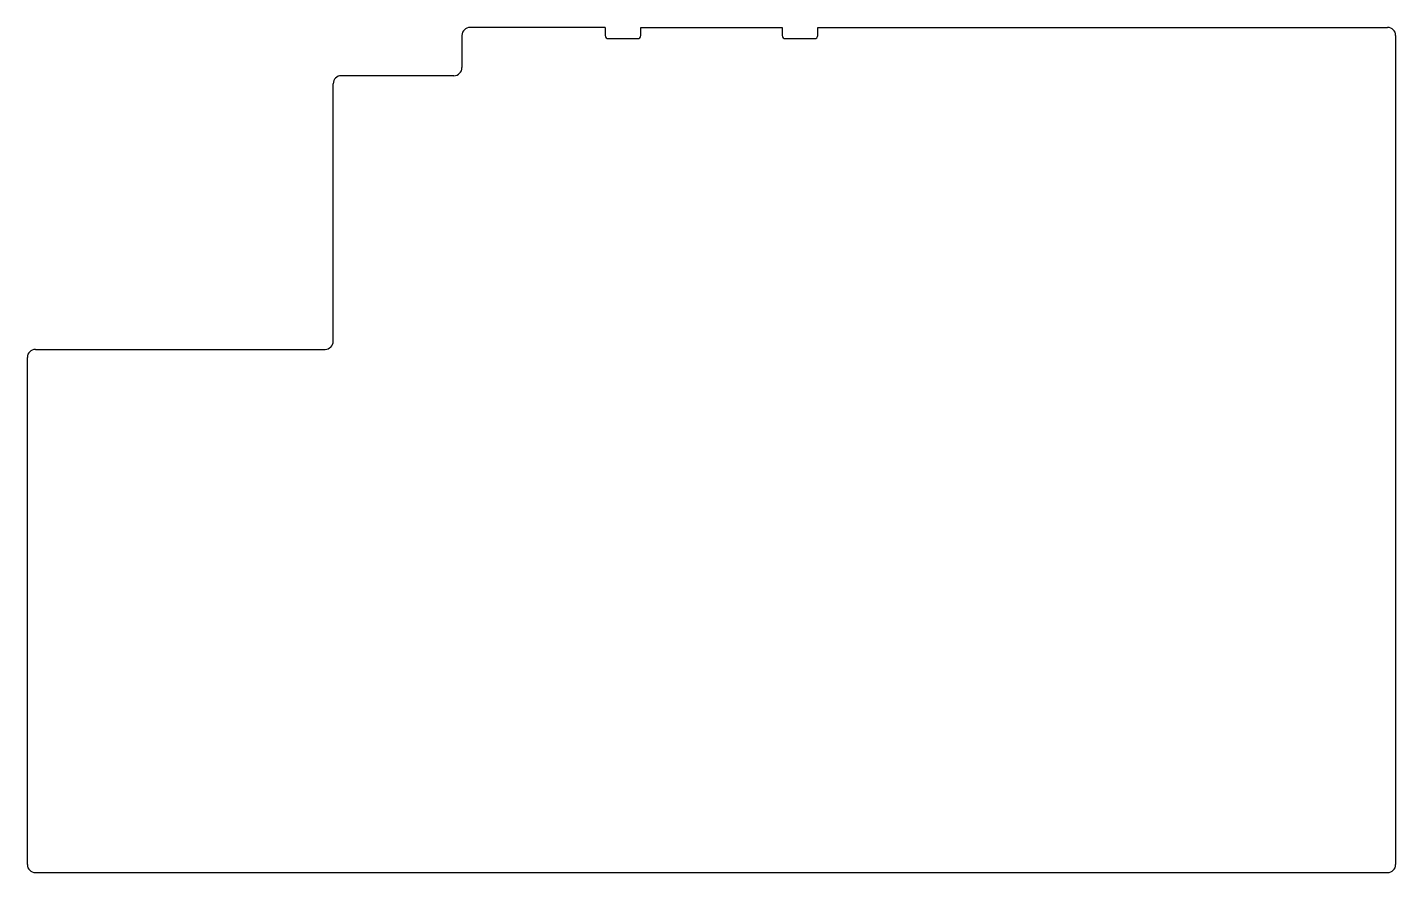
# Model space of a CAD drawing. Extents: x 20 to 190, y -125 to -20.
import ezdxf

# ---------------------------------------------------------------- set-up
doc = ezdxf.new("R2010")
doc.units = 0
doc.layers.add('BLACK', color=7, linetype='CONTINUOUS')

msp = doc.modelspace()

# ---------------------------------------------------------------- linework, layer by layer
at = {"layer": 'BLACK', "linetype": 'CONTINUOUS'}
for p, q in [((91.8, -20), (75, -20)), ((91.8, -20), (91.8, -21)), ((96.2, -21), (96.2, -20)), ((96.2, -20), (113.8, -20)), ((113.8, -20), (113.8, -21)), ((118.2, -20), (189, -20)), ((118.2, -21), (118.2, -20)), ((74, -21), (74, -25)), ((92.2, -21.4), (95.8, -21.4)), ((114.2, -21.4), (117.8, -21.4)), ((190, -21), (190, -124)), ((58, -59), (58, -27)), ((73, -26), (59, -26)), ((20, -124), (20, -61)), ((21, -60), (57, -60)), ((21, -125), (189, -125))]:
    msp.add_line(p, q, dxfattribs=at)
at = {"layer": 'BLACK'}
for centre, radius, start, end in [((75, -21), 1, 90, 180), ((189, -21), 1, 0, 90), ((92.2, -21), 0.4, -180, -90), ((95.8, -21), 0.4, -90, 0), ((114.2, -21), 0.4, -180, -90), ((117.8, -21), 0.4, -90.0003, 0), ((73, -25), 1, -90, 0), ((59, -27), 1, 90, 180), ((57, -59), 1, -90, 0), ((21, -61), 1, 90, 180), ((21, -124), 1, -180, -90), ((189, -124), 1, -90, 0)]:
    msp.add_arc(centre, radius, start, end, dxfattribs=at)

doc.saveas('drawing.dxf')
